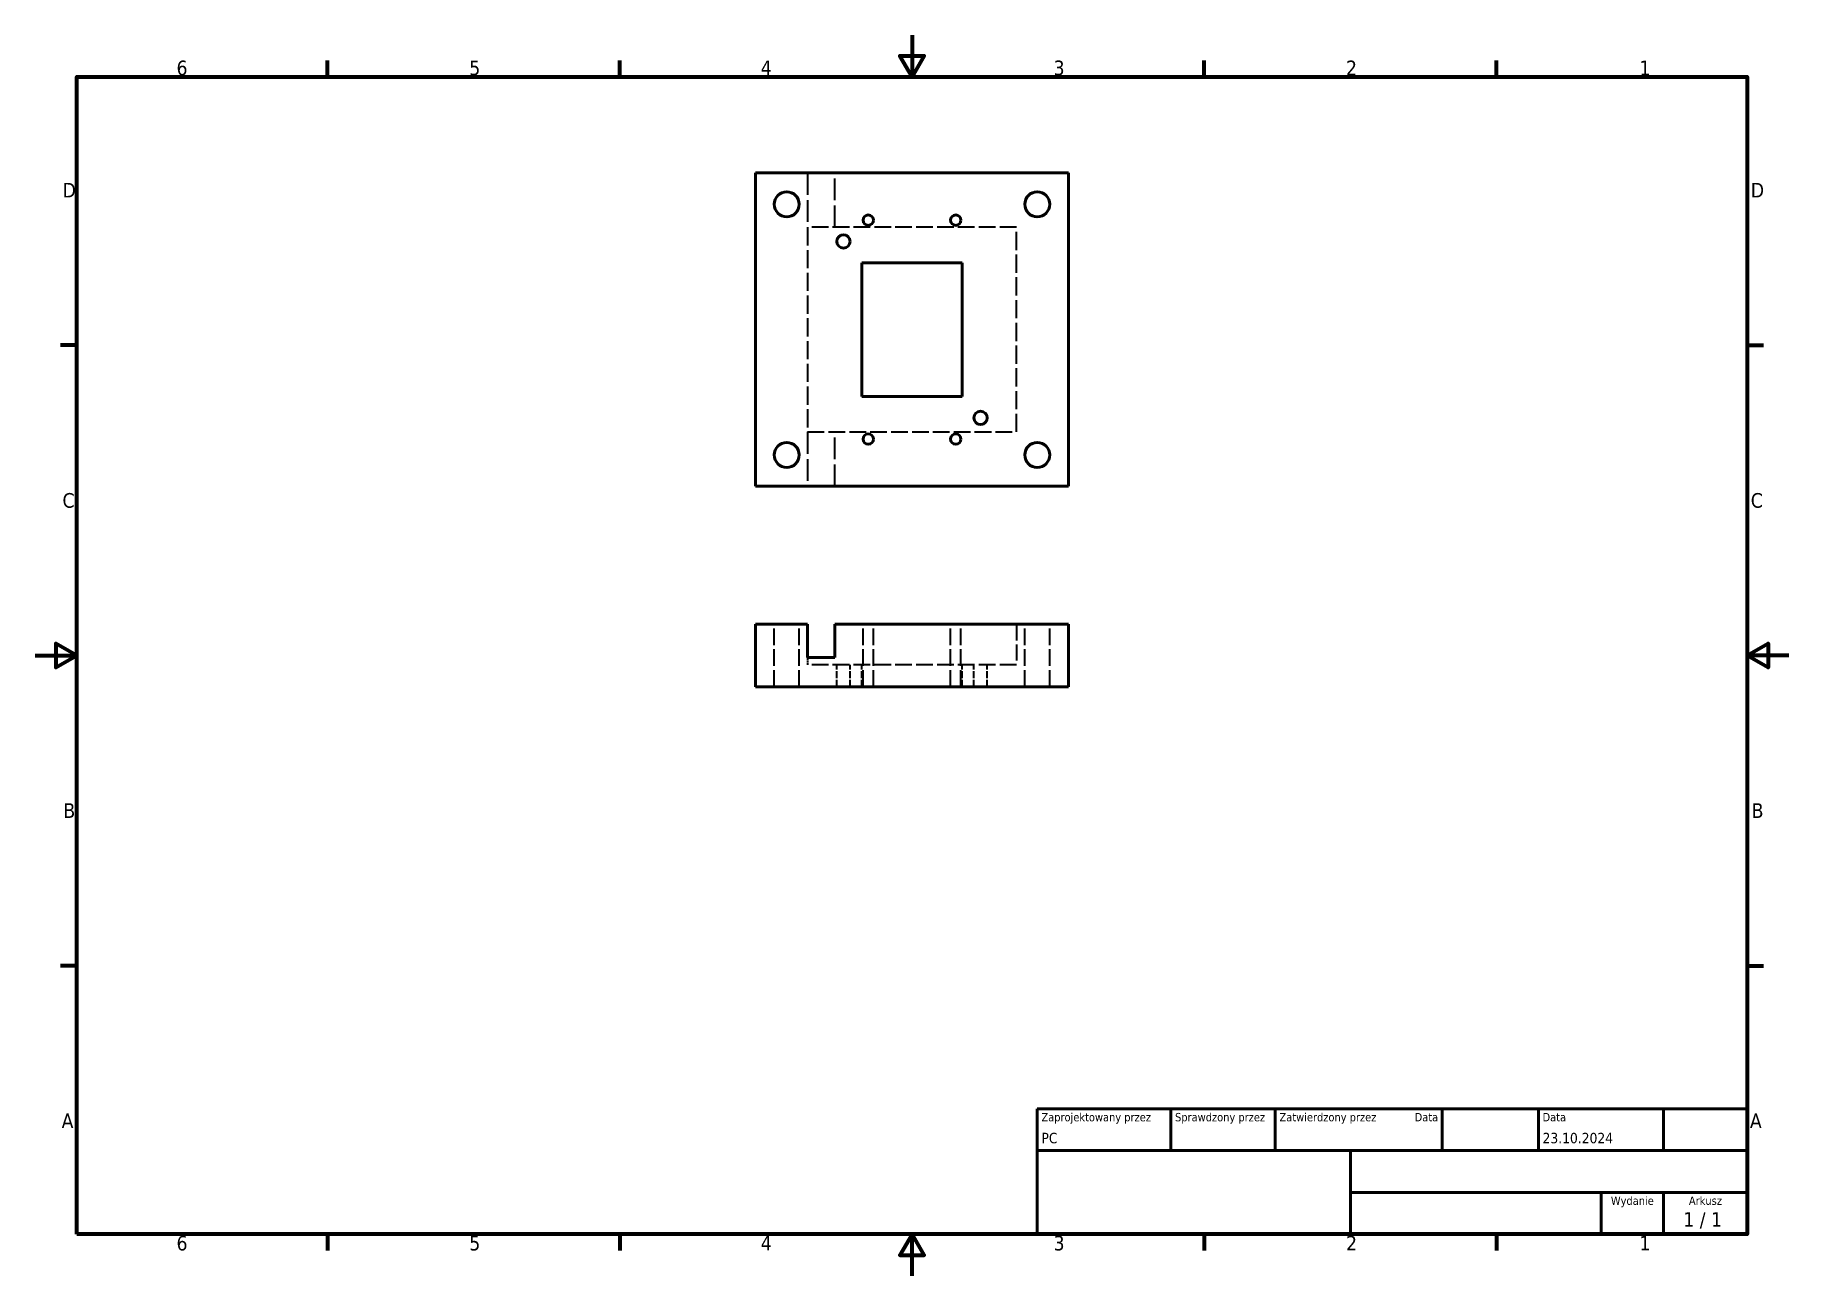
# Model space of a CAD drawing. Header units: millimetres. Extents: x 0 to 420, y 0 to 297.
import ezdxf
from ezdxf.enums import TextEntityAlignment as Align

# ---------------------------------------------------------------- set-up
doc = ezdxf.new("R2010")
doc.units = ezdxf.units.MM
doc.linetypes.add('DASHED', pattern=[0.2068, 0.1655, -0.0413])
for name, color, linetype, lineweight in [('Obramowanie (ISO)', 7, 'Continuous', 70), ('Tytuł (ISO)', 7, 'Continuous', 50), ('Ukryte (ISO)', 7, 'DASHED', 35), ('Widoczne (ISO)', 7, 'Continuous', 50)]:
    doc.layers.add(name, color=color, linetype=linetype, lineweight=lineweight)
doc.styles.add('Styl tekstu39', font='tahoma.ttf')
doc.styles.add('Styl tekstu41', font='tahoma.ttf')
doc.styles.add('Tekst notatki (ISO)', font='tahoma.ttf')

# ---------------------------------------------------------------- blocks, each defined once
blk = doc.blocks.new('Ramki Ramka domyślna')
at = {"layer": 'Obramowanie (ISO)'}
for p, q in [((70, 287), (70, 290.9)), ((140, 287), (140, 290.9)), ((280, 287), (280, 290.9)), ((350, 287), (350, 290.9)), ((10, 222.75), (6.1, 222.75)), ((410, 222.75), (413.9, 222.75)), ((10, 74.25), (6.1, 74.25)), ((410, 74.25), (413.9, 74.25)), ((70, 10), (70, 6.1)), ((140, 10), (140, 6.1)), ((280, 10), (280, 6.1)), ((350, 10), (350, 6.1))]:
    blk.add_line(p, q, dxfattribs=at)
at = {"layer": 'Obramowanie (ISO)', "flags": 128}
for points in [[(210, 297), (210, 287), (207.11, 292), (212.89, 292), (210, 287)], [(10, 10), (10, 287), (410, 287), (410, 10), (10, 10)], [(0, 148.5), (10, 148.5), (5, 151.39), (5, 145.61), (10, 148.5)], [(420, 148.5), (410, 148.5), (415, 151.39), (415, 145.61), (410, 148.5)], [(210, 0), (210, 10), (207.11, 5), (212.89, 5), (210, 10)]]:
    blk.add_lwpolyline(points, dxfattribs=at)
at = {"layer": 'Obramowanie (ISO)', "char_height": 3.5, "attachment_point": 7, "style": 'Tekst notatki (ISO)'}
for s, insert in [('6', (33.88, 287.33)), ('5', (103.98, 287.33)), ('4', (173.78, 287.4)), ('3', (243.91, 287.33)), ('2', (313.94, 287.4)), ('1', (384.21, 287.4)), ('D', (6.57, 258.13)), ('D', (410.87, 258.13)), ('C', (6.56, 183.81)), ('C', (410.86, 183.81)), ('B', (6.78, 109.63)), ('B', (411.08, 109.63)), ('A', (6.36, 35.38)), ('A', (410.66, 35.38)), ('6', (33.88, 6.03)), ('5', (103.98, 6.03)), ('4', (173.78, 6.1)), ('3', (243.91, 6.03)), ('2', (313.94, 6.1)), ('1', (384.21, 6.1))]:
    blk.add_mtext(s, dxfattribs=dict(at, insert=insert))
blk = doc.blocks.new('Tabelki rysunkowe ISO')
at = {"layer": 'Tytuł (ISO)'}
for p, q in [((270.07, 130), (100.07, 130)), ((100.07, 130), (100.07, 100)), ((132.07, 120), (132.07, 130)), ((157.07, 120), (157.07, 130)), ((197.07, 120), (197.07, 130)), ((220.07, 120), (220.07, 130)), ((250.07, 120), (250.07, 130)), ((270.07, 100), (270.07, 130)), ((100.07, 120), (270.07, 120)), ((175.07, 120), (175.07, 100)), ((270.07, 110), (175.07, 110)), ((235.07, 100), (235.07, 110)), ((250.07, 100), (250.07, 110)), ((100.07, 100), (270.07, 100))]:
    blk.add_line(p, q, dxfattribs=at)
at = {"layer": 'Tytuł (ISO)', "style": 'Styl tekstu41'}
for s, p in [('Zaprojektowany przez', (101.07, 129)), ('Sprawdzony przez', (133.07, 129)), ('Zatwierdzony przez', (158.07, 129)), ('Data', (221.07, 129))]:
    blk.add_text(s, height=2, dxfattribs=at).set_placement(p, align=Align.TOP_LEFT)
blk.add_text('Data', height=2, dxfattribs=at).set_placement((196.07, 129), align=Align.TOP_RIGHT)
for s, p in [('Wydanie', (242.57, 109)), ('Arkusz', (260.07, 109))]:
    blk.add_text(s, height=2, dxfattribs=at).set_placement(p, align=Align.TOP_CENTER)
at = {"layer": 'Tytuł (ISO)', "style": 'Tekst notatki (ISO)'}
blk.add_text('1 / 1 ', height=3.5, dxfattribs=at).set_placement((260.07, 103.5), align=Align.MIDDLE_CENTER)
at = {"layer": 'Tytuł (ISO)', "style": 'Styl tekstu39'}
for tag, p in [('REDAGOWANIE', (101.07, 121)), ('SPRAWDZONE_PRZEZ', (133.07, 121)), ('KONSTRUKCJA_ZATWIERDZONA_PRZEZ', (158.07, 121)), ('DATA_UTWORZENIA', (221.07, 121))]:
    blk.add_attdef(tag, text='', height=2.5, dxfattribs=at).set_placement(p, align=Align.BOTTOM_LEFT)
blk.add_attdef('DATA_ZATWIERDZENIA_KONSTRUKCJI', text='', height=2.5, dxfattribs=at).set_placement((196.07, 121), align=Align.BOTTOM_RIGHT)
at = {"layer": 'Tytuł (ISO)', "style": 'Tekst notatki (ISO)'}
for tag, p in [('TYTUŁ', (222.57, 115)), ('FIRMA', (137.41, 109.96)), ('NUMER_WERSJI', (242.57, 103.5))]:
    blk.add_attdef(tag, text='', height=3.5, dxfattribs=at).set_placement(p, align=Align.MIDDLE_CENTER)
blk.add_attdef('NUMER_CZĘŚCI', text='', height=3.5, dxfattribs=at).set_placement((176.07, 105), align=Align.MIDDLE_LEFT)

msp = doc.modelspace()

# ---------------------------------------------------------------- linework, layer by layer
at = {"layer": 'Ukryte (ISO)', "ltscale": 31.431335}
for p, q in [((185, 264), (185, 251)), ((191.53, 251), (191.53, 264)), ((185, 202), (185, 189)), ((191.53, 189), (191.53, 202))]:
    msp.add_line(p, q, dxfattribs=at)
at = {"layer": 'Ukryte (ISO)', "ltscale": 26.327101}
for p, q in [((185, 251), (185, 202)), ((235, 202), (235, 251))]:
    msp.add_line(p, q, dxfattribs=at)
at = {"layer": 'Ukryte (ISO)', "ltscale": 24.17795}
for p, q in [((235, 251), (185, 251)), ((185, 202), (235, 202)), ((177, 141), (177, 156)), ((183, 141), (183, 156)), ((198.28, 141), (198.28, 156)), ((200.78, 141), (200.78, 156)), ((219.22, 141), (219.22, 156)), ((221.72, 141), (221.72, 156)), ((237, 141), (237, 156)), ((243, 141), (243, 156)), ((235, 146.3), (185, 146.3))]:
    msp.add_line(p, q, dxfattribs=at)
at = {"layer": 'Ukryte (ISO)', "ltscale": 23.452612}
msp.add_line((235, 156), (235, 146.3), dxfattribs=at)
at = {"layer": 'Ukryte (ISO)', "ltscale": 3.236318}
msp.add_line((185, 148), (185, 146.3), dxfattribs=at)
at = {"layer": 'Ukryte (ISO)', "ltscale": 10.089911}
for p, q in [((191.99, 141), (191.99, 146.3)), ((195.19, 141), (195.19, 146.3)), ((198, 141), (198, 146.3)), ((222, 141), (222, 146.3)), ((224.81, 141), (224.81, 146.3)), ((228.01, 141), (228.01, 146.3))]:
    msp.add_line(p, q, dxfattribs=at)
at = {"layer": 'Widoczne (ISO)'}
for p, q in [((172.5, 264), (247.5, 264)), ((172.5, 189), (172.5, 264)), ((247.5, 264), (247.5, 189)), ((198, 242.5), (198, 210.5)), ((222, 242.5), (198, 242.5)), ((222, 210.5), (222, 242.5)), ((198, 210.5), (222, 210.5)), ((247.5, 189), (172.5, 189)), ((172.5, 156), (185, 156)), ((172.5, 141), (172.5, 156)), ((185, 148), (185, 156)), ((191.53, 156), (191.53, 148)), ((191.53, 156), (247.5, 156)), ((247.5, 141), (247.5, 156)), ((191.53, 148), (185, 148)), ((172.5, 141), (247.5, 141))]:
    msp.add_line(p, q, dxfattribs=at)
for centre, radius in [((180, 256.5), 3), ((240, 256.5), 3), ((199.53, 252.7), 1.25), ((220.47, 252.7), 1.25), ((193.59, 247.62), 1.6), ((226.41, 205.38), 1.6), ((180, 196.5), 3), ((199.53, 200.3), 1.25), ((220.47, 200.3), 1.25), ((240, 196.5), 3)]:
    msp.add_circle(centre, radius, dxfattribs=at)

# ---------------------------------------------------------------- block references
msp.add_blockref('Ramki Ramka domyślna', (0, 0))
msp.add_blockref('Tabelki rysunkowe ISO', (139.93, -90)).add_auto_attribs({'REDAGOWANIE': 'PC', 'DATA_UTWORZENIA': '23.10.2024'})

doc.saveas('drawing.dxf')
